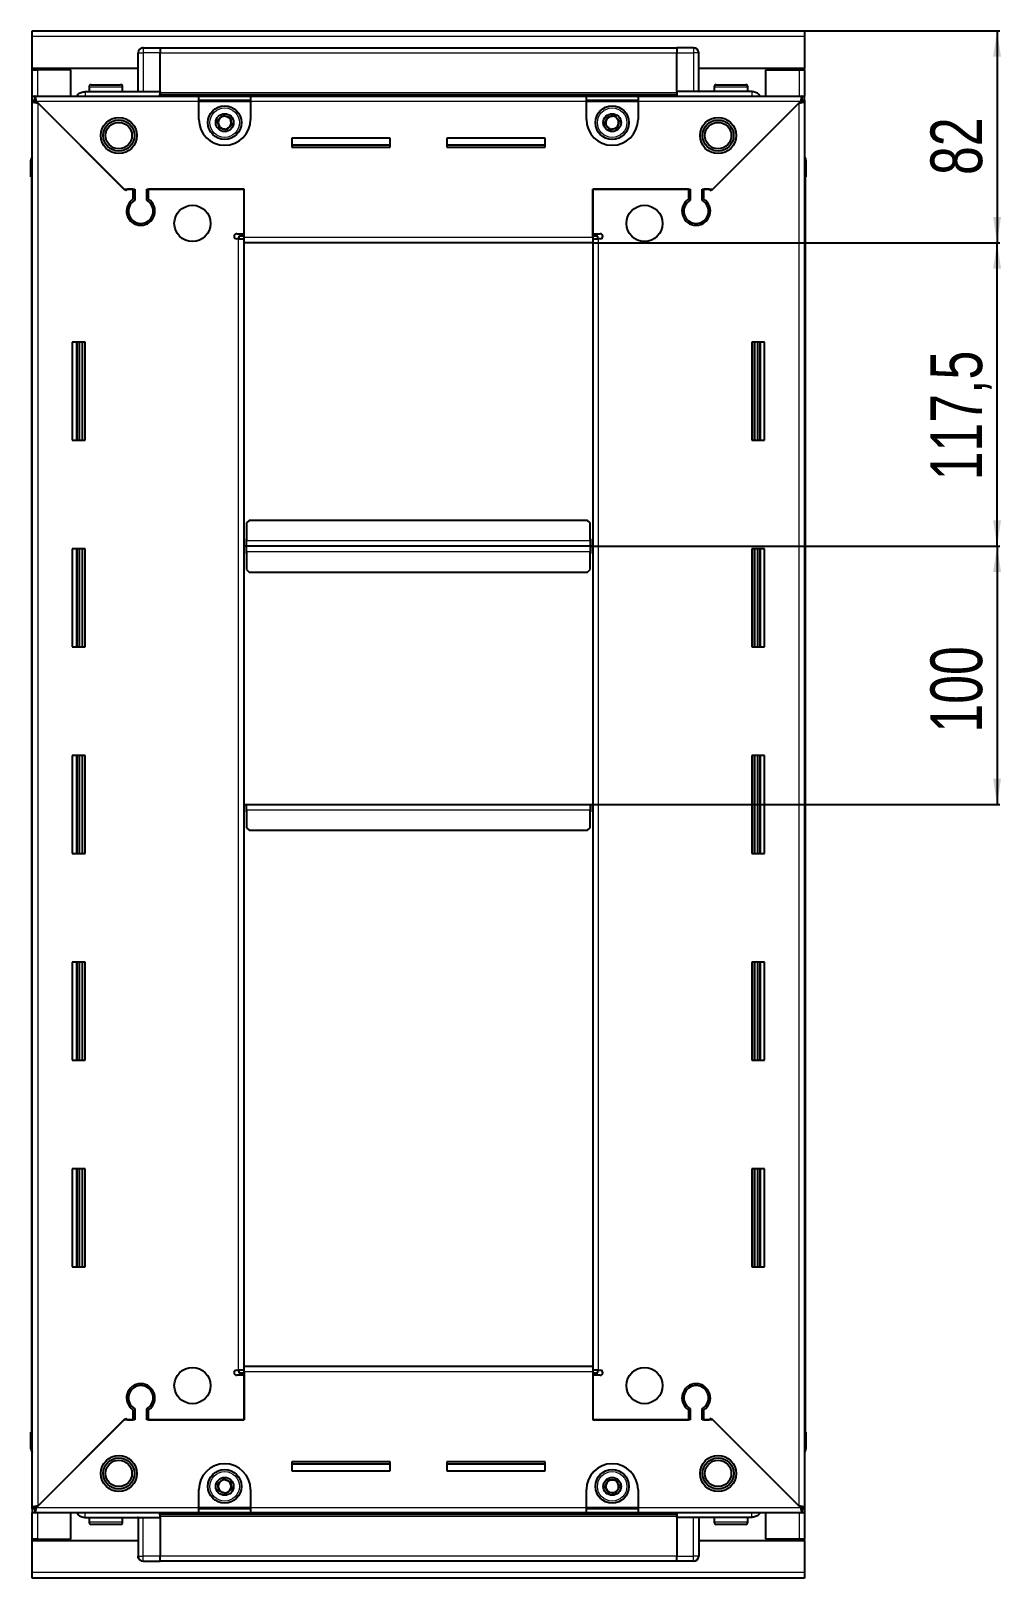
# Model space of a CAD drawing. Header units: millimetres. Extents: x 1014 to 3011, y -721 to 1136.
# Drawn here: x 2636 to 3011, y 394 to 993 of the extents above; entities that cross this region are included whole.
import ezdxf

# ---------------------------------------------------------------- set-up
doc = ezdxf.new("R2010")
doc.units = ezdxf.units.MM
doc.layers.add('FORMAT', color=7, linetype='Continuous')
doc.styles.add('SLDTEXTSTYLE0', font='TXT', dxfattribs={"width": 0.75})
doc.dimstyles.new('SLDDIMSTYLE0', dxfattribs={"dimtxt": 20, "dimasz": 10, "dimexe": 0, "dimexo": 0.0625, "dimgap": 5, "dimtad": 2, "dimdec": 1, "dimrnd": 1e-09, "dimzin": 12, "dimdsep": 46, "dimtxsty": 'SLDTEXTSTYLE0', "dimsah": 1, "dimcen": 0.09, "dimadec": 0, "dimazin": 3, "dimtfac": 1, "dimtofl": 0, "dimtmove": 0, "dimatfit": 3, "dimfxl": 0, "dimfrac": 2, "dimtolj": 1, "dimtzin": 12, "dimarcsym": 0})

# ---------------------------------------------------------------- blocks, each defined once
blk = doc.blocks.new('_D_5')
at = {"layer": 'FORMAT'}
for p, q in [((2935.3, 993.07), (3010.79, 993.07)), ((3009.79, 993.07), (3009.79, 911.07)), ((2853.3, 911.07), (3010.79, 911.07))]:
    blk.add_line(p, q, dxfattribs=at)
for points in [[(3009.79, 993.07), (3008.25, 983.07), (3011.32, 983.07)], [(3009.79, 911.07), (3011.32, 921.07), (3008.25, 921.07)]]:
    blk.add_solid(points, dxfattribs=at)
at = {"layer": 'FORMAT', "insert": (2984.01, 937.29), "char_height": 20, "attachment_point": 1, "rotation": 90, "style": 'SLDTEXTSTYLE0'}
blk.add_mtext('82', dxfattribs=at)
blk = doc.blocks.new('_D_6')
at = {"layer": 'FORMAT'}
for p, q in [((2853.3, 911.07), (3010.79, 911.07)), ((3009.79, 793.57), (3009.79, 911.07)), ((2852.3, 793.57), (3010.79, 793.57))]:
    blk.add_line(p, q, dxfattribs=at)
for points in [[(3009.79, 911.07), (3008.25, 901.07), (3011.32, 901.07)], [(3009.79, 793.57), (3011.32, 803.57), (3008.25, 803.57)]]:
    blk.add_solid(points, dxfattribs=at)
at = {"layer": 'FORMAT', "insert": (2984.01, 819.07), "char_height": 20, "attachment_point": 1, "rotation": 90, "style": 'SLDTEXTSTYLE0'}
blk.add_mtext('117,5', dxfattribs=at)
blk = doc.blocks.new('_D_7')
at = {"layer": 'FORMAT'}
for p, q in [((2852.3, 793.57), (3010.79, 793.57)), ((3009.79, 793.57), (3009.79, 693.57)), ((2852.3, 693.57), (3010.79, 693.57))]:
    blk.add_line(p, q, dxfattribs=at)
for points in [[(3009.79, 793.57), (3008.25, 783.57), (3011.32, 783.57)], [(3009.79, 693.57), (3011.32, 703.57), (3008.25, 703.57)]]:
    blk.add_solid(points, dxfattribs=at)
at = {"layer": 'FORMAT', "insert": (2984.01, 721.4), "char_height": 20, "attachment_point": 1, "rotation": 90, "style": 'SLDTEXTSTYLE0'}
blk.add_mtext('100', dxfattribs=at)

msp = doc.modelspace()

# ---------------------------------------------------------------- linework, layer by layer
at = {"color": 7, "linetype": 'Continuous', "lineweight": 25}
for p, q in [((2636.29, 990.97), (2636.29, 993.07)), ((2636.29, 993.07), (2935.29, 993.07)), ((2636.29, 978.57), (2636.29, 990.97)), ((2935.29, 993.07), (2935.29, 990.97)), ((2935.29, 990.97), (2935.29, 978.57)), ((2677.29, 969.57), (2677.29, 984.57)), ((2677.96, 986.07), (2677.96, 986.07)), ((2679.29, 986.57), (2685.79, 986.57)), ((2679.29, 986.57), (2685.79, 986.57)), ((2685.79, 986.57), (2685.79, 986.57)), ((2685.79, 986.57), (2685.79, 986.57)), ((2685.79, 986.57), (2685.79, 984.57)), ((2885.79, 986.42), (2685.79, 986.42)), ((2685.79, 969.57), (2685.79, 984.57)), ((2885.79, 986.57), (2885.79, 986.57)), ((2892.29, 986.57), (2885.79, 986.57)), ((2892.29, 986.57), (2885.79, 986.57)), ((2885.79, 986.57), (2885.79, 984.57)), ((2885.79, 969.57), (2885.79, 984.57)), ((2894.29, 984.57), (2894.29, 984.57)), ((2894.29, 969.57), (2894.29, 984.57)), ((2677.29, 978.57), (2636.29, 978.57)), ((2636.29, 978.07), (2636.29, 978.57)), ((2636.29, 978.07), (2638.39, 978.07)), ((2636.29, 967.82), (2636.29, 978.07)), ((2637.79, 978.07), (2637.79, 978.57)), ((2651.29, 978.07), (2638.39, 978.07)), ((2651.29, 967.82), (2651.29, 978.07)), ((2935.29, 978.57), (2894.29, 978.57)), ((2920.29, 967.82), (2920.29, 978.07)), ((2920.29, 978.07), (2933.19, 978.07)), ((2933.19, 978.07), (2935.29, 978.07)), ((2933.79, 978.07), (2933.79, 978.57)), ((2935.29, 978.07), (2935.29, 978.57)), ((2935.29, 978.07), (2935.29, 967.82)), ((2658.29, 971.47), (2658.29, 969.57)), ((2659.09, 972.27), (2670.49, 972.27)), ((2671.29, 969.57), (2671.29, 971.47)), ((2900.29, 971.47), (2900.29, 969.57)), ((2901.09, 972.27), (2912.49, 972.27)), ((2913.29, 969.57), (2913.29, 971.47)), ((2636.29, 966.32), (2636.29, 967.82)), ((2636.29, 967.82), (2637.29, 967.82)), ((2636.29, 965.82), (2636.29, 966.32)), ((2636.29, 966.32), (2637.29, 966.32)), ((2636.29, 421.32), (2636.29, 965.82)), ((2637.79, 965.82), (2636.29, 965.82)), ((2637.29, 967.82), (2700.79, 967.82)), ((2637.29, 966.32), (2637.29, 967.82)), ((2637.89, 965.72), (2671.79, 931.82)), ((2672.49, 931.12), (2638.39, 965.22)), ((2656.79, 969.57), (2685.79, 969.57)), ((2685.71, 967.82), (2685.79, 969.54)), ((2685.79, 969.57), (2685.79, 969.07)), ((2685.79, 968.42), (2885.79, 968.42)), ((2700.79, 965.72), (2700.79, 967.82)), ((2700.79, 967.82), (2720.79, 967.82)), ((2700.79, 966.32), (2720.79, 966.32)), ((2700.79, 958.82), (2700.79, 965.72)), ((2720.79, 967.82), (2720.79, 965.72)), ((2720.79, 967.82), (2850.79, 967.82)), ((2720.79, 965.72), (2720.79, 958.82)), ((2850.79, 965.72), (2850.79, 967.82)), ((2850.79, 967.82), (2870.79, 967.82)), ((2850.79, 966.32), (2870.79, 966.32)), ((2850.79, 958.82), (2850.79, 965.72)), ((2870.79, 967.82), (2934.29, 967.82)), ((2870.79, 967.82), (2870.79, 965.72)), ((2870.79, 965.72), (2870.79, 958.82)), ((2885.79, 969.57), (2885.79, 969.07)), ((2914.79, 969.57), (2885.79, 969.57)), ((2885.79, 969.54), (2885.86, 967.82)), ((2933.19, 965.22), (2899.09, 931.12)), ((2899.79, 931.82), (2933.69, 965.72)), ((2933.79, 965.82), (2935.29, 965.82)), ((2934.29, 966.32), (2934.29, 967.82)), ((2934.29, 967.82), (2935.29, 967.82)), ((2934.29, 966.32), (2935.29, 966.32)), ((2935.29, 966.32), (2935.29, 967.82)), ((2935.29, 966.32), (2935.29, 965.82)), ((2935.29, 965.82), (2935.29, 421.32)), ((2774.79, 951.57), (2736.79, 951.57)), ((2736.79, 951.57), (2736.79, 948.07)), ((2774.79, 948.82), (2736.79, 948.82)), ((2736.79, 948.07), (2774.79, 948.07)), ((2774.79, 948.07), (2774.79, 951.57)), ((2834.79, 951.57), (2796.79, 951.57)), ((2796.79, 951.57), (2796.79, 948.07)), ((2834.79, 948.82), (2796.79, 948.82)), ((2796.79, 948.07), (2834.79, 948.07)), ((2834.79, 948.07), (2834.79, 951.57)), ((2635.79, 943.07), (2635.79, 936.57)), ((2635.79, 936.57), (2635.79, 943.07)), ((2935.29, 944.39), (2935.29, 944.39)), ((2935.79, 943.07), (2935.79, 936.57)), ((2935.79, 936.57), (2935.79, 943.07)), ((2635.79, 936.57), (2635.79, 936.57)), ((2636.29, 936.57), (2635.79, 936.57)), ((2635.94, 936.57), (2635.94, 450.57)), ((2935.29, 936.57), (2935.79, 936.57)), ((2935.64, 450.57), (2935.64, 936.57)), ((2935.79, 936.57), (2935.79, 936.57)), ((2935.79, 936.57), (2935.79, 936.57)), ((2671.79, 931.82), (2675.99, 931.82)), ((2673.19, 931.82), (2672.49, 931.12)), ((2675.29, 931.82), (2673.19, 931.82)), ((2675.29, 931.82), (2675.29, 927.93)), ((2675.99, 931.82), (2675.99, 927.53)), ((2680.59, 931.82), (2718.29, 931.82)), ((2680.59, 927.53), (2680.59, 931.82)), ((2681.29, 927.93), (2681.29, 931.82)), ((2718.29, 931.82), (2681.29, 931.82)), ((2718.29, 914.57), (2718.29, 931.82)), ((2718.29, 913.17), (2718.29, 931.82)), ((2853.29, 931.82), (2853.29, 914.57)), ((2890.29, 931.82), (2853.29, 931.82)), ((2853.29, 931.82), (2890.99, 931.82)), ((2853.29, 913.17), (2853.29, 931.82)), ((2890.29, 931.82), (2890.29, 927.93)), ((2890.99, 931.82), (2890.99, 927.53)), ((2895.59, 931.82), (2899.79, 931.82)), ((2895.59, 927.53), (2895.59, 931.82)), ((2898.39, 931.82), (2896.29, 931.82)), ((2896.29, 927.93), (2896.29, 931.82)), ((2899.09, 931.12), (2898.39, 931.82)), ((2676.29, 918.96), (2676.29, 918.2)), ((2895.29, 918.96), (2895.29, 918.2)), ((2715.44, 914.57), (2718.29, 914.57)), ((2716.19, 912.57), (2715.44, 912.57)), ((2716.19, 912.57), (2718.29, 912.57)), ((2718.29, 913.57), (2716.29, 913.57)), ((2716.29, 913.57), (2716.29, 912.57)), ((2718.29, 911.07), (2718.29, 913.17)), ((2718.29, 476.07), (2718.29, 911.07)), ((2853.29, 911.07), (2718.29, 911.07)), ((2853.29, 914.57), (2856.14, 914.57)), ((2855.29, 913.57), (2853.29, 913.57)), ((2853.29, 913.17), (2853.29, 911.07)), ((2853.29, 912.57), (2855.39, 912.57)), ((2853.29, 911.07), (2853.29, 476.07)), ((2855.29, 912.57), (2855.29, 913.57)), ((2856.14, 912.57), (2855.39, 912.57)), ((2656.79, 872.57), (2651.79, 872.57)), ((2651.79, 872.57), (2651.79, 834.57)), ((2653.94, 834.57), (2653.94, 872.57)), ((2655.73, 834.57), (2655.73, 872.57)), ((2655.76, 834.57), (2655.76, 872.57)), ((2656.79, 834.57), (2656.79, 872.57)), ((2914.79, 872.57), (2914.79, 834.57)), ((2919.79, 872.57), (2914.79, 872.57)), ((2915.81, 872.57), (2915.81, 834.57)), ((2915.84, 872.57), (2915.84, 834.57)), ((2917.64, 872.57), (2917.64, 834.57)), ((2919.79, 834.57), (2919.79, 872.57)), ((2651.79, 834.57), (2656.79, 834.57)), ((2914.79, 834.57), (2919.79, 834.57)), ((2720.29, 803.57), (2719.29, 802.57)), ((2851.29, 803.57), (2720.29, 803.57)), ((2852.29, 802.57), (2851.29, 803.57)), ((2719.29, 802.57), (2719.29, 795.67)), ((2852.29, 795.67), (2852.29, 802.57)), ((2656.79, 792.57), (2651.79, 792.57)), ((2651.79, 792.57), (2651.79, 754.57)), ((2653.94, 754.57), (2653.94, 792.57)), ((2655.73, 754.57), (2655.73, 792.57)), ((2655.76, 754.57), (2655.76, 792.57)), ((2656.79, 754.57), (2656.79, 792.57)), ((2719.04, 793.57), (2718.29, 793.57)), ((2719.29, 796.42), (2719.04, 796.42)), ((2719.04, 796.42), (2719.04, 793.57)), ((2719.04, 793.57), (2719.04, 790.72)), ((2719.04, 790.72), (2719.29, 790.72)), ((2719.29, 793.57), (2719.29, 795.67)), ((2852.29, 793.57), (2719.29, 793.57)), ((2719.29, 791.47), (2719.29, 793.57)), ((2719.29, 791.47), (2719.29, 784.57)), ((2852.54, 796.42), (2852.29, 796.42)), ((2852.29, 795.67), (2852.29, 793.57)), ((2852.29, 793.57), (2852.29, 791.47)), ((2852.29, 784.57), (2852.29, 791.47)), ((2852.29, 790.72), (2852.54, 790.72)), ((2852.54, 793.57), (2852.54, 796.42)), ((2853.29, 793.57), (2852.54, 793.57)), ((2852.54, 790.72), (2852.54, 793.57)), ((2914.79, 792.57), (2914.79, 754.57)), ((2919.79, 792.57), (2914.79, 792.57)), ((2915.81, 792.57), (2915.81, 754.57)), ((2915.84, 792.57), (2915.84, 754.57)), ((2917.64, 792.57), (2917.64, 754.57)), ((2919.79, 754.57), (2919.79, 792.57)), ((2719.29, 784.57), (2720.29, 783.57)), ((2720.29, 783.57), (2851.29, 783.57)), ((2851.29, 783.57), (2852.29, 784.57)), ((2651.79, 754.57), (2656.79, 754.57)), ((2914.79, 754.57), (2919.79, 754.57)), ((2656.79, 712.57), (2651.79, 712.57)), ((2651.79, 712.57), (2651.79, 674.57)), ((2653.94, 674.57), (2653.94, 712.57)), ((2655.73, 674.57), (2655.73, 712.57)), ((2655.76, 674.57), (2655.76, 712.57)), ((2656.79, 674.57), (2656.79, 712.57)), ((2914.79, 712.57), (2914.79, 674.57)), ((2919.79, 712.57), (2914.79, 712.57)), ((2915.81, 712.57), (2915.81, 674.57)), ((2915.84, 712.57), (2915.84, 674.57)), ((2917.64, 712.57), (2917.64, 674.57)), ((2919.79, 674.57), (2919.79, 712.57)), ((2718.29, 693.57), (2719.04, 693.57)), ((2719.04, 693.57), (2719.04, 690.72)), ((2719.04, 690.72), (2719.29, 690.72)), ((2719.29, 693.57), (2852.29, 693.57)), ((2719.29, 691.47), (2719.29, 693.57)), ((2719.29, 691.47), (2719.29, 684.57)), ((2852.29, 693.57), (2852.29, 691.47)), ((2852.29, 684.57), (2852.29, 691.47)), ((2852.29, 690.72), (2852.54, 690.72)), ((2852.54, 690.72), (2852.54, 693.57)), ((2852.54, 693.57), (2853.29, 693.57)), ((2719.29, 684.57), (2720.29, 683.57)), ((2720.29, 683.57), (2851.29, 683.57)), ((2851.29, 683.57), (2852.29, 684.57)), ((2651.79, 674.57), (2656.79, 674.57)), ((2914.79, 674.57), (2919.79, 674.57)), ((2656.79, 632.57), (2651.79, 632.57)), ((2651.79, 632.57), (2651.79, 594.57)), ((2653.94, 594.57), (2653.94, 632.57)), ((2655.73, 594.57), (2655.73, 632.57)), ((2655.76, 594.57), (2655.76, 632.57)), ((2656.79, 594.57), (2656.79, 632.57)), ((2914.79, 632.57), (2914.79, 594.57)), ((2919.79, 632.57), (2914.79, 632.57)), ((2915.81, 632.57), (2915.81, 594.57)), ((2915.84, 632.57), (2915.84, 594.57)), ((2917.64, 632.57), (2917.64, 594.57)), ((2919.79, 594.57), (2919.79, 632.57)), ((2651.79, 594.57), (2656.79, 594.57)), ((2914.79, 594.57), (2919.79, 594.57)), ((2656.79, 552.57), (2651.79, 552.57)), ((2651.79, 552.57), (2651.79, 514.57)), ((2653.94, 514.57), (2653.94, 552.57)), ((2655.73, 514.57), (2655.73, 552.57)), ((2655.76, 514.57), (2655.76, 552.57)), ((2656.79, 514.57), (2656.79, 552.57)), ((2914.79, 552.57), (2914.79, 514.57)), ((2919.79, 552.57), (2914.79, 552.57)), ((2915.81, 552.57), (2915.81, 514.57)), ((2915.84, 552.57), (2915.84, 514.57)), ((2917.64, 552.57), (2917.64, 514.57)), ((2919.79, 514.57), (2919.79, 552.57)), ((2651.79, 514.57), (2656.79, 514.57)), ((2914.79, 514.57), (2919.79, 514.57)), ((2715.44, 474.57), (2716.19, 474.57)), ((2718.29, 474.57), (2716.19, 474.57)), ((2716.29, 474.57), (2716.29, 473.57)), ((2716.29, 473.57), (2718.29, 473.57)), ((2718.29, 473.97), (2718.29, 476.07)), ((2718.29, 476.07), (2853.29, 476.07)), ((2718.29, 473.97), (2718.29, 455.32)), ((2853.29, 476.07), (2853.29, 473.97)), ((2855.39, 474.57), (2853.29, 474.57)), ((2853.29, 473.97), (2853.29, 455.32)), ((2853.29, 473.57), (2855.29, 473.57)), ((2855.29, 473.57), (2855.29, 474.57)), ((2855.39, 474.57), (2856.14, 474.57)), ((2676.29, 468.94), (2676.29, 468.18)), ((2718.29, 472.57), (2715.44, 472.57)), ((2718.29, 455.32), (2718.29, 472.57)), ((2853.29, 472.57), (2853.29, 455.32)), ((2856.14, 472.57), (2853.29, 472.57)), ((2895.29, 468.94), (2895.29, 468.18)), ((2671.79, 455.32), (2637.89, 421.42)), ((2638.39, 421.92), (2672.49, 456.02)), ((2675.99, 455.32), (2671.79, 455.32)), ((2672.49, 456.02), (2673.19, 455.32)), ((2673.19, 455.32), (2675.29, 455.32)), ((2675.29, 459.21), (2675.29, 455.32)), ((2675.99, 459.61), (2675.99, 455.32)), ((2680.59, 455.32), (2680.59, 459.61)), ((2718.29, 455.32), (2680.59, 455.32)), ((2681.29, 455.32), (2681.29, 459.21)), ((2681.29, 455.32), (2718.29, 455.32)), ((2853.29, 455.32), (2890.29, 455.32)), ((2890.99, 455.32), (2853.29, 455.32)), ((2890.29, 459.21), (2890.29, 455.32)), ((2890.99, 459.61), (2890.99, 455.32)), ((2895.59, 455.32), (2895.59, 459.61)), ((2899.79, 455.32), (2895.59, 455.32)), ((2896.29, 455.32), (2896.29, 459.21)), ((2896.29, 455.32), (2898.39, 455.32)), ((2898.39, 455.32), (2899.09, 456.02)), ((2899.09, 456.02), (2933.19, 421.92)), ((2933.69, 421.42), (2899.79, 455.32)), ((2635.79, 450.57), (2635.79, 450.57)), ((2635.79, 444.07), (2635.79, 450.57)), ((2635.79, 450.57), (2635.79, 450.57)), ((2635.79, 450.57), (2635.79, 444.07)), ((2636.29, 450.57), (2635.79, 450.57)), ((2935.29, 450.57), (2935.79, 450.57)), ((2935.79, 450.57), (2935.79, 450.57)), ((2935.79, 444.07), (2935.79, 450.57)), ((2935.79, 450.57), (2935.79, 444.07)), ((2636.29, 442.75), (2636.29, 442.75)), ((2774.79, 439.07), (2736.79, 439.07)), ((2736.79, 439.07), (2736.79, 435.57)), ((2736.79, 438.32), (2774.79, 438.32)), ((2774.79, 435.57), (2774.79, 439.07)), ((2834.79, 439.07), (2796.79, 439.07)), ((2796.79, 439.07), (2796.79, 435.57)), ((2796.79, 438.32), (2834.79, 438.32)), ((2834.79, 435.57), (2834.79, 439.07)), ((2736.79, 435.57), (2774.79, 435.57)), ((2796.79, 435.57), (2834.79, 435.57)), ((2700.79, 421.42), (2700.79, 428.32)), ((2720.79, 428.32), (2720.79, 421.42)), ((2850.79, 421.42), (2850.79, 428.32)), ((2870.79, 428.32), (2870.79, 421.42)), ((2636.29, 420.82), (2636.29, 421.32)), ((2637.79, 421.32), (2636.29, 421.32)), ((2636.29, 420.82), (2636.29, 419.32)), ((2637.29, 420.82), (2636.29, 420.82)), ((2636.29, 409.07), (2636.29, 419.32)), ((2637.29, 419.32), (2636.29, 419.32)), ((2637.29, 420.82), (2637.29, 419.32)), ((2700.79, 419.32), (2637.29, 419.32)), ((2651.29, 409.07), (2651.29, 419.32)), ((2685.79, 417.6), (2685.71, 419.32)), ((2700.79, 419.32), (2700.79, 421.42)), ((2720.79, 420.82), (2700.79, 420.82)), ((2720.79, 419.32), (2700.79, 419.32)), ((2720.79, 421.42), (2720.79, 419.32)), ((2850.79, 419.32), (2720.79, 419.32)), ((2850.79, 419.32), (2850.79, 421.42)), ((2870.79, 420.82), (2850.79, 420.82)), ((2870.79, 419.32), (2850.79, 419.32)), ((2870.79, 421.42), (2870.79, 419.32)), ((2934.29, 419.32), (2870.79, 419.32)), ((2885.86, 419.32), (2885.79, 417.6)), ((2920.29, 409.07), (2920.29, 419.32)), ((2933.79, 421.32), (2935.29, 421.32)), ((2934.29, 420.82), (2934.29, 419.32)), ((2935.29, 420.82), (2934.29, 420.82)), ((2935.29, 419.32), (2934.29, 419.32)), ((2935.29, 421.32), (2935.29, 420.82)), ((2935.29, 420.82), (2935.29, 419.32)), ((2935.29, 419.32), (2935.29, 409.07)), ((2656.79, 417.57), (2685.79, 417.57)), ((2658.29, 417.57), (2658.29, 415.67)), ((2662.86, 414.87), (2659.09, 414.87)), ((2670.49, 414.87), (2662.86, 414.87)), ((2671.29, 415.67), (2671.29, 417.57)), ((2677.29, 417.57), (2677.29, 402.57)), ((2885.79, 418.72), (2685.79, 418.72)), ((2685.79, 417.57), (2685.79, 418.07)), ((2685.79, 417.57), (2685.79, 402.57)), ((2885.79, 417.57), (2885.79, 418.07)), ((2914.79, 417.57), (2885.79, 417.57)), ((2885.79, 417.57), (2885.79, 402.57)), ((2894.29, 417.57), (2894.29, 402.57)), ((2900.29, 417.57), (2900.29, 415.67)), ((2908.08, 414.87), (2901.09, 414.87)), ((2912.49, 414.87), (2908.08, 414.87)), ((2913.29, 415.67), (2913.29, 417.57)), ((2638.39, 409.07), (2636.29, 409.07)), ((2636.29, 408.57), (2636.29, 409.07)), ((2636.29, 396.17), (2636.29, 408.57)), ((2636.29, 408.57), (2677.29, 408.57)), ((2637.79, 408.57), (2637.79, 409.07)), ((2638.39, 409.07), (2651.29, 409.07)), ((2894.29, 408.57), (2935.29, 408.57)), ((2933.19, 409.07), (2920.29, 409.07)), ((2935.29, 409.07), (2933.19, 409.07)), ((2933.79, 408.57), (2933.79, 409.07)), ((2935.29, 408.57), (2935.29, 409.07)), ((2935.29, 408.57), (2935.29, 396.17)), ((2677.29, 402.57), (2677.29, 402.57)), ((2685.79, 400.57), (2685.79, 402.57)), ((2885.79, 400.57), (2885.79, 402.57)), ((2636.29, 394.07), (2636.29, 396.17)), ((2679.29, 400.57), (2685.79, 400.57)), ((2679.29, 400.57), (2685.79, 400.57)), ((2685.79, 400.72), (2885.79, 400.72)), ((2685.79, 400.57), (2685.79, 400.57)), ((2885.79, 400.57), (2885.79, 400.57)), ((2892.29, 400.57), (2885.79, 400.57)), ((2885.79, 400.57), (2885.79, 400.57)), ((2892.29, 400.57), (2885.79, 400.57)), ((2893.61, 401.07), (2893.61, 401.07)), ((2935.29, 396.17), (2935.29, 394.07)), ((2935.29, 394.07), (2636.29, 394.07))]:
    msp.add_line(p, q, dxfattribs=at)
at = {"color": 8, "linetype": 'Continuous', "lineweight": 18}
for p, q in [((2935.29, 990.97), (2636.29, 990.97)), ((2677.29, 984.57), (2679.29, 984.57)), ((2679.29, 986.57), (2679.29, 984.57)), ((2679.29, 984.57), (2679.29, 969.57)), ((2685.79, 984.57), (2679.29, 984.57)), ((2885.79, 984.42), (2685.79, 984.42)), ((2885.79, 984.57), (2892.29, 984.57)), ((2892.29, 986.57), (2892.29, 984.57)), ((2894.29, 984.57), (2892.29, 984.57)), ((2892.29, 984.57), (2892.29, 969.57)), ((2638.39, 978.07), (2638.39, 978.57)), ((2638.39, 967.82), (2638.39, 978.07)), ((2933.19, 978.57), (2933.19, 978.07)), ((2933.19, 978.07), (2933.19, 967.82)), ((2658.29, 971.47), (2671.29, 971.47)), ((2900.29, 971.47), (2913.29, 971.47)), ((2700.79, 965.72), (2637.89, 965.72)), ((2638.39, 965.22), (2638.39, 421.92)), ((2885.79, 969.07), (2685.79, 969.07)), ((2885.79, 967.84), (2685.79, 967.84)), ((2700.79, 965.72), (2720.79, 965.72)), ((2850.79, 965.72), (2720.79, 965.72)), ((2850.79, 965.72), (2870.79, 965.72)), ((2933.69, 965.72), (2870.79, 965.72)), ((2933.19, 421.92), (2933.19, 965.22)), ((2636.29, 943.07), (2635.79, 943.07)), ((2935.29, 943.07), (2935.79, 943.07)), ((2716.19, 474.57), (2716.19, 912.57)), ((2718.29, 913.17), (2853.29, 913.17)), ((2855.39, 912.57), (2855.39, 474.57)), ((2653.29, 872.57), (2653.29, 834.57)), ((2654.52, 872.57), (2654.52, 834.57)), ((2917.05, 834.57), (2917.05, 872.57)), ((2918.29, 834.57), (2918.29, 872.57)), ((2653.29, 792.57), (2653.29, 754.57)), ((2654.52, 792.57), (2654.52, 754.57)), ((2852.29, 795.67), (2719.29, 795.67)), ((2719.29, 791.47), (2852.29, 791.47)), ((2917.05, 754.57), (2917.05, 792.57)), ((2918.29, 754.57), (2918.29, 792.57)), ((2653.29, 712.57), (2653.29, 674.57)), ((2654.52, 712.57), (2654.52, 674.57)), ((2917.05, 674.57), (2917.05, 712.57)), ((2918.29, 674.57), (2918.29, 712.57)), ((2719.29, 691.47), (2852.29, 691.47)), ((2653.29, 632.57), (2653.29, 594.57)), ((2654.52, 632.57), (2654.52, 594.57)), ((2917.05, 594.57), (2917.05, 632.57)), ((2918.29, 594.57), (2918.29, 632.57)), ((2653.29, 552.57), (2653.29, 514.57)), ((2654.52, 552.57), (2654.52, 514.57)), ((2917.05, 514.57), (2917.05, 552.57)), ((2918.29, 514.57), (2918.29, 552.57)), ((2853.29, 473.97), (2718.29, 473.97)), ((2636.29, 444.07), (2635.79, 444.07)), ((2935.29, 444.07), (2935.79, 444.07)), ((2637.89, 421.42), (2700.79, 421.42)), ((2638.39, 409.07), (2638.39, 419.32)), ((2685.79, 419.31), (2885.79, 419.31)), ((2720.79, 421.42), (2700.79, 421.42)), ((2720.79, 421.42), (2850.79, 421.42)), ((2870.79, 421.42), (2850.79, 421.42)), ((2870.79, 421.42), (2933.69, 421.42)), ((2933.19, 419.32), (2933.19, 409.07)), ((2662.59, 415.67), (2658.29, 415.67)), ((2671.29, 415.67), (2662.59, 415.67)), ((2679.29, 402.57), (2679.29, 417.57)), ((2685.79, 418.07), (2885.79, 418.07)), ((2892.29, 402.57), (2892.29, 417.57)), ((2908.26, 415.67), (2900.29, 415.67)), ((2913.29, 415.67), (2908.26, 415.67)), ((2638.39, 408.57), (2638.39, 409.07)), ((2933.19, 409.07), (2933.19, 408.57)), ((2677.29, 402.57), (2679.29, 402.57)), ((2679.29, 400.57), (2679.29, 402.57)), ((2685.79, 402.57), (2679.29, 402.57)), ((2685.79, 402.72), (2885.79, 402.72)), ((2885.79, 402.57), (2892.29, 402.57)), ((2894.29, 402.57), (2892.29, 402.57)), ((2892.29, 400.57), (2892.29, 402.57)), ((2935.29, 396.17), (2636.29, 396.17))]:
    msp.add_line(p, q, dxfattribs=at)
at = {"color": 7, "linetype": 'Continuous', "lineweight": 25, "flags": 128}
msp.add_lwpolyline([(2677.43, 401.82), (2677.32, 402.18), (2677.29, 402.57)], dxfattribs=at)
at = {"color": 7, "linetype": 'Continuous', "lineweight": 25}
for centre, radius in [((2669.79, 952.57), 7), ((2669.79, 952.57), 6.03), ((2710.79, 957.57), 6.5), ((2710.79, 957.57), 3.46), ((2860.79, 957.57), 6.5), ((2860.79, 957.57), 3.46), ((2901.79, 952.57), 7), ((2901.79, 952.57), 6.02), ((2669.79, 952.57), 5.1), ((2901.79, 952.57), 5.1), ((2698.29, 918.57), 7), ((2873.29, 918.57), 7), ((2698.29, 468.57), 7), ((2873.29, 468.57), 7), ((2669.79, 434.57), 7), ((2669.79, 434.57), 6.03), ((2669.79, 434.57), 5.1), ((2901.79, 434.57), 7), ((2901.79, 434.57), 6.03), ((2901.79, 434.57), 5.1), ((2710.79, 429.57), 6.5), ((2710.79, 429.57), 3.46), ((2860.79, 429.57), 6.5), ((2860.79, 429.57), 3.46)]:
    msp.add_circle(centre, radius, dxfattribs=at)
at = {"color": 8, "linetype": 'Continuous', "lineweight": 18}
for centre in [(2710.79, 957.57), (2860.79, 957.57), (2710.79, 429.57), (2860.79, 429.57)]:
    msp.add_circle(centre, 5.7, dxfattribs=at)
at = {"color": 7, "linetype": 'Continuous', "lineweight": 25}
for centre, radius, start, end in [((2679.29, 984.57), 2, 90, 180), ((2679.29, 984.57), 2, 123.94202, 131.40962), ((2679.29, 984.57), 2, 90, 108.58003), ((2892.29, 984.57), 2, 0, 90), ((2659.09, 971.47), 0.8, 90, 180), ((2670.49, 971.47), 0.8, 0, 90), ((2901.09, 971.47), 0.8, 90, 180), ((2912.49, 971.47), 0.8, 0, 90), ((2677.09, 969.77), 0.2, 270, 0), ((2894.49, 969.77), 0.2, 180, 270), ((2710.79, 958.82), 10, 180, 270), ((2710.79, 957.57), 2.5, 134.01559, 194.01559), ((2710.79, 957.57), 2.5, 74.01559, 134.01559), ((2710.79, 958.82), 10, 270, 0), ((2710.79, 957.57), 2.5, 14.01559, 74.01559), ((2860.79, 958.82), 10, 180, 270), ((2860.79, 957.57), 2.5, 160.11158, 220.11158), ((2860.79, 957.57), 2.5, 100.11158, 160.11158), ((2860.79, 957.57), 2.5, 40.11158, 100.11158), ((2860.79, 958.82), 10, 270, 0), ((2860.79, 957.57), 2.5, 340.11158, 40.11158), ((2710.79, 957.57), 2.5, 194.01559, 254.01559), ((2710.79, 957.57), 2.5, 254.01559, 314.01559), ((2710.79, 957.57), 2.5, 314.01559, 14.01559), ((2860.79, 957.57), 2.5, 220.11158, 280.11158), ((2860.79, 957.57), 2.5, 280.11158, 340.11158), ((2637.79, 943.07), 2, 138.59038, 180), ((2933.79, 943.07), 2, 33.94202, 41.40962), ((2933.79, 943.07), 2, 0, 41.39416), ((2933.79, 943.07), 2, 0, 18.58003), ((2678.29, 923.32), 5.5, 123.05573, 56.94427), ((2678.29, 923.32), 4.8, 118.63099, 61.36901), ((2893.29, 923.32), 5.5, 123.05573, 56.94427), ((2893.29, 923.32), 4.8, 118.63099, 61.36901), ((2715.44, 913.57), 1, 90, 270), ((2856.14, 913.57), 1, 270, 90), ((2715.44, 473.57), 1, 90, 270), ((2856.14, 473.57), 1, 270, 90), ((2678.29, 463.82), 5.5, 303.05573, 236.94427), ((2678.29, 463.82), 4.8, 298.63099, 241.36901), ((2893.29, 463.82), 5.5, 303.05573, 236.94427), ((2893.29, 463.82), 4.8, 298.63099, 241.36901), ((2637.79, 444.07), 2, 180, 221.39416), ((2933.79, 444.07), 2, 318.59038, 0), ((2710.79, 428.32), 10, 90, 180), ((2710.79, 428.32), 10, 0, 90), ((2860.79, 428.32), 10, 90, 180), ((2860.79, 428.32), 10, 0, 90), ((2710.79, 429.57), 2.5, 127.47401, 187.47401), ((2710.79, 429.57), 2.5, 67.47401, 127.47401), ((2710.79, 429.57), 2.5, 7.47401, 67.47401), ((2860.79, 429.57), 2.5, 87.04236, 147.04236), ((2860.79, 429.57), 2.5, 27.04236, 87.04236), ((2710.79, 429.57), 2.5, 187.47401, 247.47401), ((2710.79, 429.57), 2.5, 247.47401, 307.47401), ((2710.79, 429.57), 2.5, 307.47401, 7.47401), ((2860.79, 429.57), 2.5, 147.04236, 207.04236), ((2860.79, 429.57), 2.5, 207.04236, 267.04236), ((2860.79, 429.57), 2.5, 267.04236, 327.04236), ((2860.79, 429.57), 2.5, 327.04236, 27.04236), ((2659.09, 415.67), 0.8, 180, 270), ((2670.49, 415.67), 0.8, 270, 360), ((2677.09, 417.37), 0.2, 0, 90), ((2894.49, 417.37), 0.2, 90, 180), ((2901.09, 415.67), 0.8, 180, 270), ((2912.49, 415.67), 0.8, 270, 360), ((2679.29, 402.57), 2, 180, 270), ((2892.29, 402.57), 2, 270, 0)]:
    msp.add_arc(centre, radius, start, end, dxfattribs=at)
for points, knots in [([(2636.29, 965.82), (2636.31, 965.78), (2636.36, 965.69), (2636.76, 965.55), (2637.32, 965.42), (2637.9, 965.31), (2638.26, 965.24), (2638.39, 965.22)], [0, 0, 0, 0, 0.230255, 0.448522, 0.666786, 0.88505, 1, 1, 1, 1]), ([(2637.89, 965.72), (2637.84, 965.97), (2637.75, 966.47), (2637.62, 967.11), (2637.49, 967.57), (2637.38, 967.79), (2637.31, 967.81), (2637.29, 967.82)], [0, 0, 0, 0, 0.230255, 0.448522, 0.666786, 0.88505, 1, 1, 1, 1]), ([(2653.57, 967.82), (2653.69, 968.02), (2654.08, 968.67), (2655.23, 969.38), (2656.27, 969.51), (2656.79, 969.57)], [0, 0, 0, 0, 0.18225, 0.591125, 1, 1, 1, 1]), ([(2685.79, 969.57), (2685.79, 969.53), (2685.79, 969.46), (2685.79, 968.84), (2685.79, 968.28), (2685.79, 967.91), (2685.79, 967.9)], [0, 0, 0, 0, 0.330266, 0.660532, 0.990799, 1, 1, 1, 1]), ([(2885.79, 969.57), (2885.79, 969.53), (2885.79, 969.46), (2885.79, 968.84), (2885.79, 968.26), (2885.79, 967.86), (2885.79, 967.82)], [0, 0, 0, 0, 0.3229095, 0.6458191, 0.9687286, 1, 1, 1, 1]), ([(2918, 967.82), (2917.88, 968.02), (2917.49, 968.67), (2916.34, 969.38), (2915.3, 969.51), (2914.79, 969.57)], [0, 0, 0, 0, 0.18225, 0.591125, 1, 1, 1, 1]), ([(2933.19, 965.22), (2933.44, 965.27), (2933.93, 965.36), (2934.57, 965.49), (2935.04, 965.62), (2935.26, 965.73), (2935.28, 965.8), (2935.29, 965.82)], [0, 0, 0, 0, 0.2302553, 0.4485219, 0.6667858, 0.8850496, 1, 1, 1, 1]), ([(2934.29, 967.82), (2934.24, 967.79), (2934.15, 967.74), (2934.02, 967.35), (2933.89, 966.79), (2933.78, 966.21), (2933.71, 965.85), (2933.69, 965.72)], [0, 0, 0, 0, 0.2302553, 0.4485219, 0.6667858, 0.8850496, 1, 1, 1, 1]), ([(2708.01, 958.37), (2708.38, 958.72), (2709.08, 959.39), (2709.77, 960.06), (2710.09, 960.37)], [0, 0, 0, 0, 0.534686, 1, 1, 1, 1]), ([(2710.09, 960.37), (2710.58, 960.23), (2711.51, 959.96), (2712.43, 959.7), (2712.86, 959.58)], [0, 0, 0, 0, 0.5346859, 1, 1, 1, 1]), ([(2712.86, 959.58), (2712.89, 959.46), (2713.04, 958.87), (2713.28, 957.91), (2713.48, 957.11), (2713.56, 956.78)], [0, 0, 0, 0, 0.133125, 0.637099, 1, 1, 1, 1]), ([(2857.94, 957.06), (2857.99, 957.18), (2858.19, 957.74), (2858.53, 958.68), (2858.81, 959.45), (2858.93, 959.78)], [0, 0, 0, 0, 0.1331247, 0.6370994, 1, 1, 1, 1]), ([(2858.93, 959.78), (2859.43, 959.87), (2860.38, 960.04), (2861.33, 960.21), (2861.77, 960.29)], [0, 0, 0, 0, 0.534686, 1, 1, 1, 1]), ([(2861.77, 960.29), (2862.1, 959.89), (2862.72, 959.15), (2863.34, 958.42), (2863.63, 958.08)], [0, 0, 0, 0, 0.534686, 1, 1, 1, 1]), ([(2708.71, 955.57), (2708.63, 955.9), (2708.43, 956.7), (2708.19, 957.66), (2708.04, 958.24), (2708.01, 958.37)], [0, 0, 0, 0, 0.3629006, 0.8668753, 1, 1, 1, 1]), ([(2711.49, 954.77), (2710.99, 954.91), (2710.06, 955.18), (2709.14, 955.44), (2708.71, 955.57)], [0, 0, 0, 0, 0.534686, 1, 1, 1, 1]), ([(2713.56, 956.78), (2713.19, 956.42), (2712.5, 955.75), (2711.81, 955.08), (2711.49, 954.77)], [0, 0, 0, 0, 0.534686, 1, 1, 1, 1]), ([(2859.8, 954.86), (2859.47, 955.25), (2858.85, 955.99), (2858.23, 956.72), (2857.94, 957.06)], [0, 0, 0, 0, 0.5346859, 1, 1, 1, 1]), ([(2862.65, 955.36), (2862.14, 955.27), (2861.19, 955.1), (2860.24, 954.93), (2859.8, 954.86)], [0, 0, 0, 0, 0.534686, 1, 1, 1, 1]), ([(2863.63, 958.08), (2863.51, 957.75), (2863.23, 956.98), (2862.89, 956.04), (2862.69, 955.48), (2862.65, 955.36)], [0, 0, 0, 0, 0.3629006, 0.8668753, 1, 1, 1, 1]), ([(2708.12, 430.68), (2708.22, 430.75), (2708.69, 431.12), (2709.48, 431.72), (2710.14, 432.22), (2710.41, 432.43)], [0, 0, 0, 0, 0.133125, 0.637099, 1, 1, 1, 1]), ([(2710.41, 432.43), (2710.89, 432.24), (2711.78, 431.87), (2712.66, 431.5), (2713.08, 431.33)], [0, 0, 0, 0, 0.534686, 1, 1, 1, 1]), ([(2713.08, 431.33), (2713.14, 430.82), (2713.27, 429.86), (2713.39, 428.91), (2713.45, 428.47)], [0, 0, 0, 0, 0.534686, 1, 1, 1, 1]), ([(2857.9, 429.72), (2858.18, 430.15), (2858.71, 430.96), (2859.23, 431.77), (2859.47, 432.14)], [0, 0, 0, 0, 0.534686, 1, 1, 1, 1]), ([(2859.47, 432.14), (2859.6, 432.14), (2860.2, 432.1), (2861.19, 432.05), (2862.01, 432.01), (2862.36, 431.99)], [0, 0, 0, 0, 0.133125, 0.637099, 1, 1, 1, 1]), ([(2862.36, 431.99), (2862.59, 431.53), (2863.03, 430.67), (2863.47, 429.82), (2863.67, 429.42)], [0, 0, 0, 0, 0.5346859, 1, 1, 1, 1]), ([(2708.5, 427.81), (2708.43, 428.33), (2708.3, 429.28), (2708.18, 430.23), (2708.12, 430.68)], [0, 0, 0, 0, 0.534686, 1, 1, 1, 1]), ([(2711.16, 426.71), (2710.69, 426.91), (2709.79, 427.28), (2708.91, 427.64), (2708.5, 427.81)], [0, 0, 0, 0, 0.534686, 1, 1, 1, 1]), ([(2713.45, 428.47), (2713.18, 428.26), (2712.53, 427.75), (2711.74, 427.15), (2711.26, 426.78), (2711.16, 426.71)], [0, 0, 0, 0, 0.362901, 0.866875, 1, 1, 1, 1]), ([(2859.22, 427.15), (2858.98, 427.61), (2858.54, 428.47), (2858.11, 429.32), (2857.9, 429.72)], [0, 0, 0, 0, 0.534686, 1, 1, 1, 1]), ([(2862.1, 427), (2861.75, 427.02), (2860.93, 427.06), (2859.94, 427.11), (2859.34, 427.14), (2859.22, 427.15)], [0, 0, 0, 0, 0.3629006, 0.8668753, 1, 1, 1, 1]), ([(2863.67, 429.42), (2863.39, 428.99), (2862.86, 428.18), (2862.34, 427.37), (2862.1, 427)], [0, 0, 0, 0, 0.534686, 1, 1, 1, 1]), ([(2638.39, 421.92), (2638.13, 421.88), (2637.64, 421.79), (2637, 421.65), (2636.53, 421.52), (2636.31, 421.41), (2636.29, 421.34), (2636.29, 421.32)], [0, 0, 0, 0, 0.230255, 0.448522, 0.666786, 0.88505, 1, 1, 1, 1]), ([(2637.29, 419.32), (2637.33, 419.35), (2637.42, 419.4), (2637.56, 419.79), (2637.69, 420.35), (2637.8, 420.93), (2637.86, 421.3), (2637.89, 421.42)], [0, 0, 0, 0, 0.230255, 0.448522, 0.666786, 0.88505, 1, 1, 1, 1]), ([(2653.57, 419.32), (2653.69, 419.12), (2654.08, 418.47), (2655.23, 417.76), (2656.27, 417.63), (2656.79, 417.57)], [0, 0, 0, 0, 0.18225, 0.591125, 1, 1, 1, 1]), ([(2885.79, 417.57), (2885.79, 417.61), (2885.79, 417.68), (2885.79, 418.3), (2885.79, 418.88), (2885.79, 419.28), (2885.79, 419.31)], [0, 0, 0, 0, 0.324279, 0.648558, 0.972836, 1, 1, 1, 1]), ([(2918, 419.32), (2917.88, 419.12), (2917.49, 418.47), (2916.34, 417.76), (2915.3, 417.63), (2914.79, 417.57)], [0, 0, 0, 0, 0.18225, 0.591125, 1, 1, 1, 1]), ([(2935.29, 421.32), (2935.26, 421.37), (2935.21, 421.46), (2934.81, 421.59), (2934.26, 421.72), (2933.68, 421.83), (2933.31, 421.9), (2933.19, 421.92)], [0, 0, 0, 0, 0.230255, 0.448522, 0.666786, 0.88505, 1, 1, 1, 1]), ([(2933.69, 421.42), (2933.73, 421.17), (2933.82, 420.67), (2933.96, 420.03), (2934.09, 419.57), (2934.2, 419.35), (2934.26, 419.33), (2934.29, 419.32)], [0, 0, 0, 0, 0.230255, 0.448522, 0.666786, 0.88505, 1, 1, 1, 1]), ([(2685.79, 417.57), (2685.79, 417.61), (2685.79, 417.68), (2685.79, 418.3), (2685.79, 418.86), (2685.79, 419.24), (2685.79, 419.25)], [0, 0, 0, 0, 0.330267, 0.660534, 0.990802, 1, 1, 1, 1])]:
    msp.add_open_spline(points, degree=3, knots=knots, dxfattribs=at)
for points in [[(2637.89, 965.72), (2637.84, 965.8), (2637.74, 965.96), (2637.59, 966.16), (2637.44, 966.29), (2637.34, 966.31), (2637.29, 966.32)], [(2637.79, 965.82), (2637.8, 965.77), (2637.81, 965.67), (2637.95, 965.52), (2638.15, 965.37), (2638.31, 965.27), (2638.39, 965.22)], [(2933.19, 965.22), (2933.26, 965.27), (2933.42, 965.37), (2933.62, 965.52), (2933.76, 965.67), (2933.78, 965.77), (2933.79, 965.82)], [(2934.29, 966.32), (2934.24, 966.31), (2934.14, 966.29), (2933.99, 966.16), (2933.84, 965.96), (2933.74, 965.8), (2933.69, 965.72)], [(2637.29, 420.82), (2637.34, 420.83), (2637.44, 420.85), (2637.59, 420.99), (2637.74, 421.19), (2637.84, 421.34), (2637.89, 421.42)], [(2638.39, 421.92), (2638.31, 421.87), (2638.15, 421.77), (2637.95, 421.62), (2637.81, 421.47), (2637.8, 421.37), (2637.79, 421.32)], [(2933.79, 421.32), (2933.78, 421.37), (2933.76, 421.47), (2933.62, 421.62), (2933.42, 421.77), (2933.26, 421.87), (2933.19, 421.92)], [(2933.69, 421.42), (2933.74, 421.34), (2933.84, 421.19), (2933.99, 420.99), (2934.14, 420.85), (2934.24, 420.83), (2934.29, 420.82)]]:
    msp.add_open_spline(points, degree=3, dxfattribs=at)
at = {"color": 8, "linetype": 'Continuous', "lineweight": 18}
for points in [[(2656.79, 969.57), (2656.79, 969.52), (2656.79, 969.45), (2656.79, 969.02), (2656.79, 968.56), (2656.79, 968.15), (2656.79, 967.88), (2656.79, 967.82)], [(2914.79, 969.57), (2914.79, 969.52), (2914.79, 969.45), (2914.79, 969.02), (2914.79, 968.56), (2914.79, 968.15), (2914.79, 967.88), (2914.79, 967.82)], [(2656.79, 417.57), (2656.79, 417.62), (2656.79, 417.69), (2656.79, 418.13), (2656.79, 418.58), (2656.79, 418.99), (2656.79, 419.27), (2656.79, 419.32)], [(2914.79, 417.57), (2914.79, 417.62), (2914.79, 417.69), (2914.79, 418.13), (2914.79, 418.58), (2914.79, 418.99), (2914.79, 419.27), (2914.79, 419.32)]]:
    msp.add_open_spline(points, degree=3, knots=[0, 0, 0, 0, 0.359753, 0.553414, 0.751185, 0.948956, 1, 1, 1, 1], dxfattribs=at)

# ---------------------------------------------------------------- dimensions: what is measured, and where the dimension line sits
at = {"layer": 'FORMAT'}
for base, p1, p2, picture, middle in [((3009.79, 911.07), (2935.29, 993.07), (2853.29, 911.07), '_D_5', (3009.79, 952.07)), ((3009.79, 911.07), (2852.29, 793.57), (2853.29, 911.07), '_D_6', (3009.79, 852.32)), ((3009.79, 693.57), (2852.29, 793.57), (2852.29, 693.57), '_D_7', (3009.79, 743.57))]:
    dim = msp.add_linear_dim(base=base, p1=p1, p2=p2, angle=90, dimstyle='SLDDIMSTYLE0', dxfattribs=at)
    dim.commit()
    dim.dimension.update_dxf_attribs({"geometry": picture, "text_midpoint": middle, "dimtype": 160})

doc.saveas('drawing.dxf')
